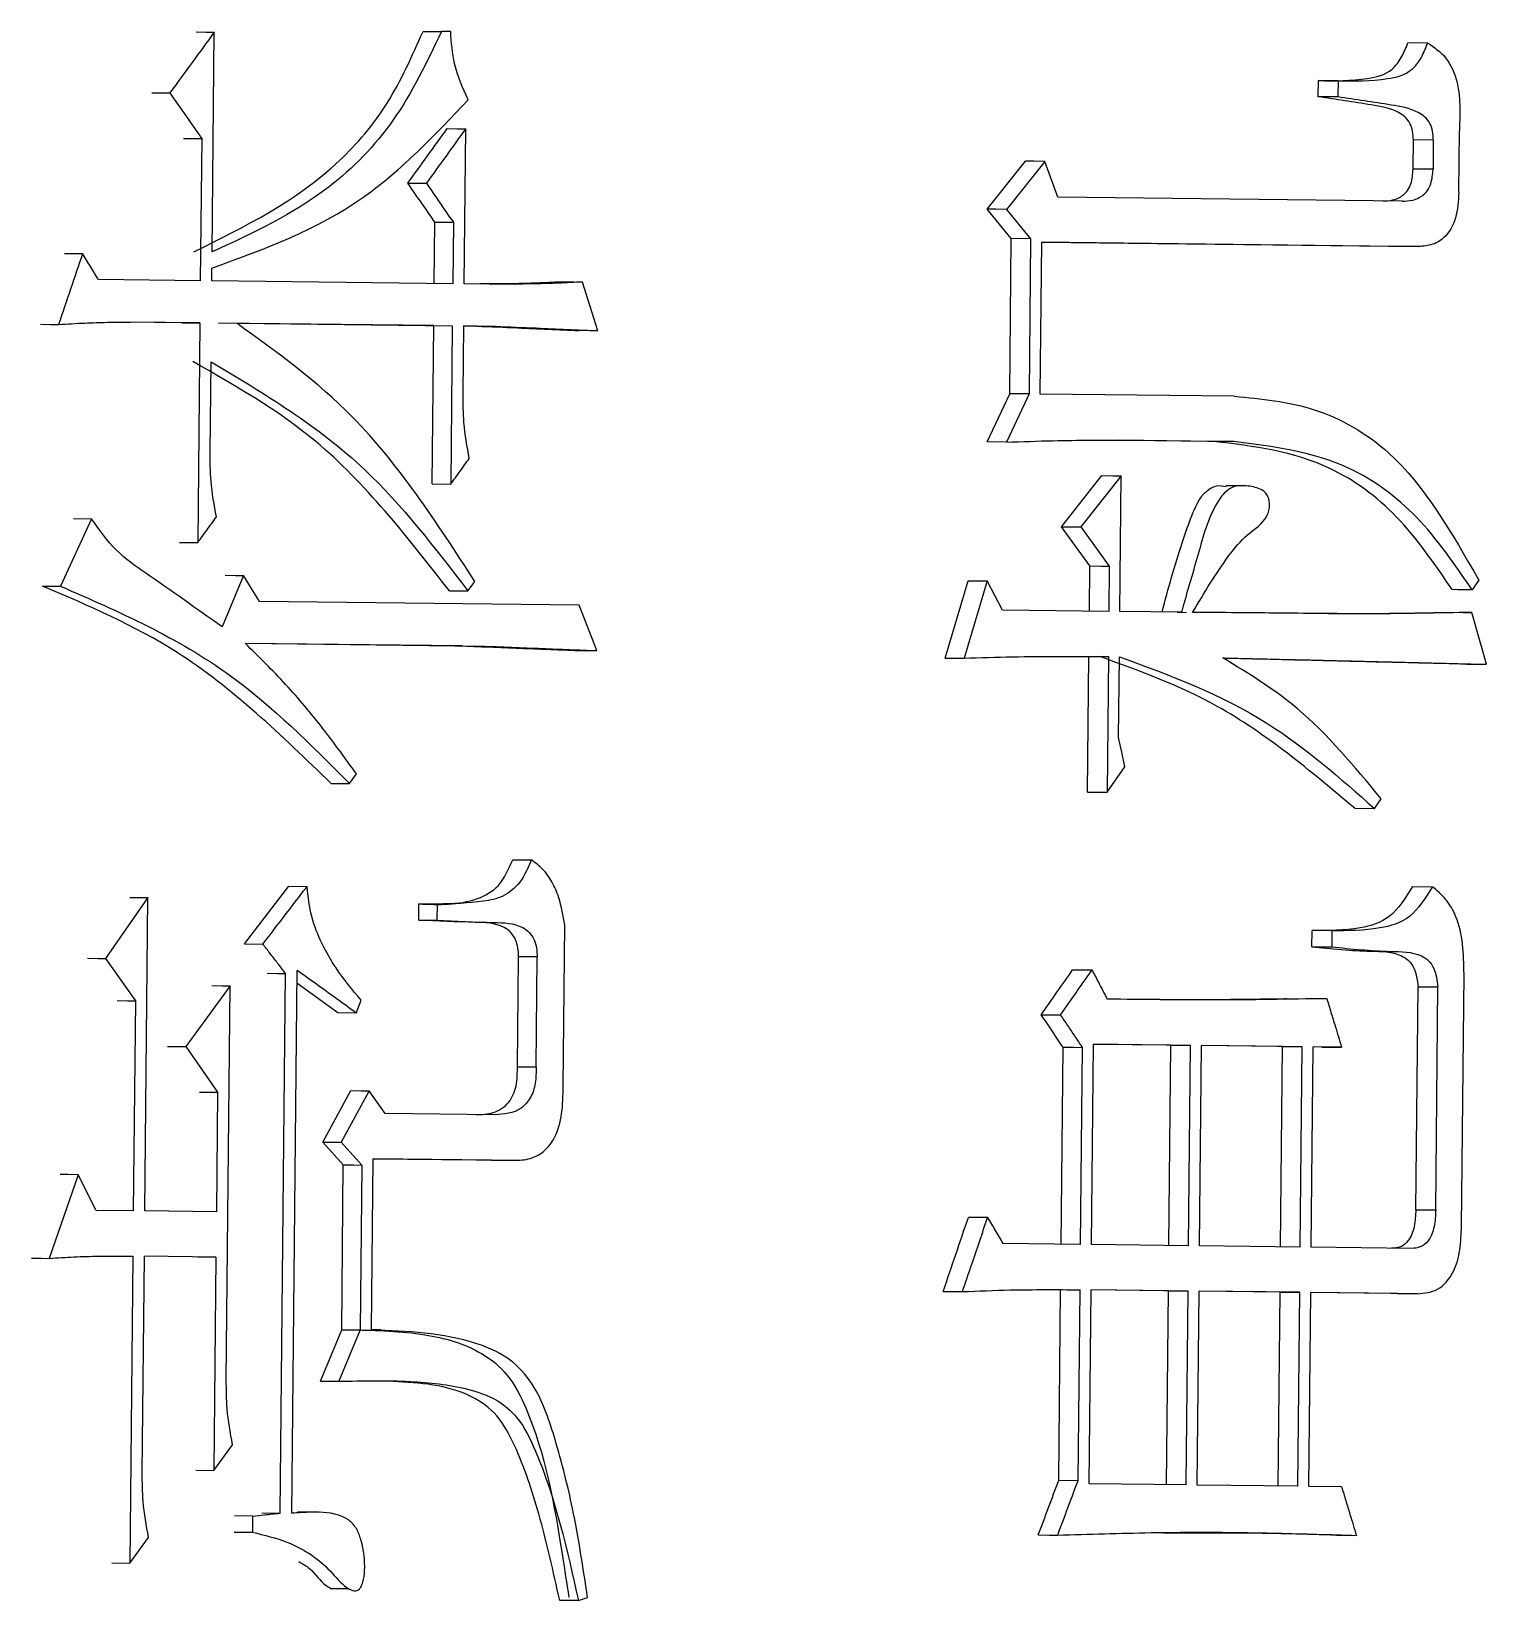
# Model space of a CAD drawing. Header units: millimetres. Extents: x 2454 to 4226, y 715 to 1968.
# Drawn here: x 3248.158 to 3252.54, y 887.705 to 892.432 of the extents above; entities that cross this region are included whole.
import ezdxf

# ---------------------------------------------------------------- set-up
doc = ezdxf.new("R2010")
doc.units = ezdxf.units.MM

msp = doc.modelspace()

# ---------------------------------------------------------------- linework, layer by layer
at = {"color": 7, "linetype": 'Continuous', "lineweight": 25}
for p, q in [((3248.7018, 891.768), (3248.7084, 892.43)), ((3249.3371, 892.4322), (3249.3928, 892.4318)), ((3249.4203, 892.4315), (3249.3928, 892.4318)), ((3252.3626, 892.397), (3252.3028, 892.3975)), ((3252.0327, 892.2351), (3252.0332, 892.2838)), ((3252.0927, 892.2834), (3252.0332, 892.2838)), ((3252.0927, 892.2834), (3252.0922, 892.2347)), ((3252.0922, 892.2347), (3252.0327, 892.2351)), ((3249.4608, 891.6716), (3249.4655, 892.1389)), ((3252.4562, 891.948), (3252.458, 892.133)), ((3248.6704, 892.1091), (3248.6662, 891.6808)), ((3252.3186, 892.0176), (3252.3195, 892.1052)), ((3252.3793, 892.1047), (3252.3195, 892.1052)), ((3252.3793, 892.1047), (3252.3785, 892.0171)), ((3251.0361, 891.8964), (3251.151, 892.0411)), ((3251.2092, 892.0406), (3251.0942, 891.8959)), ((3251.2482, 891.9331), (3251.2092, 892.0406)), ((3252.3785, 892.0171), (3252.3186, 892.0176)), ((3251.1086, 891.8079), (3251.0361, 891.8964)), ((3251.0942, 891.8959), (3251.1668, 891.8075)), ((3252.2859, 891.9209), (3251.2482, 891.9331)), ((3249.3707, 891.6724), (3249.3726, 891.8574)), ((3249.4283, 891.857), (3249.4265, 891.672)), ((3251.104, 891.3406), (3251.1086, 891.8079)), ((3251.1668, 891.8075), (3251.1086, 891.8079)), ((3251.1668, 891.8075), (3251.1622, 891.3402)), ((3251.1956, 891.3398), (3251.2001, 891.7973)), ((3251.2001, 891.7973), (3252.3304, 891.784)), ((3252.2706, 891.7845), (3251.2001, 891.7971)), ((3252.3304, 891.784), (3252.2706, 891.7845)), ((3248.7009, 891.6804), (3248.7013, 891.7194)), ((3248.6662, 891.6808), (3248.3596, 891.6843)), ((3249.4265, 891.672), (3248.7009, 891.6804)), ((3249.5364, 891.6707), (3249.4608, 891.6716)), ((3248.6102, 891.5546), (3248.4461, 891.5565)), ((3248.6649, 891.5542), (3248.456, 891.5567)), ((3248.6103, 891.5546), (3248.6649, 891.5542)), ((3248.6649, 891.5542), (3248.6584, 890.8923)), ((3249.3695, 891.5458), (3248.7212, 891.5534)), ((3248.7761, 891.553), (3249.4252, 891.5454)), ((3249.3648, 891.0688), (3249.3695, 891.5458)), ((3249.3695, 891.5458), (3249.4252, 891.5454)), ((3249.4252, 891.5454), (3249.4205, 891.0684)), ((3249.4576, 891.3406), (3249.4596, 891.545)), ((3249.4596, 891.545), (3249.5557, 891.5439)), ((3249.4997, 891.5443), (3249.4596, 891.5448)), ((3249.4997, 891.5443), (3249.5557, 891.5439)), ((3248.6958, 891.1644), (3248.6985, 891.4369)), ((3251.0358, 891.1954), (3251.104, 891.3406)), ((3251.1622, 891.3402), (3251.0939, 891.1949)), ((3251.7801, 891.3329), (3251.1956, 891.3398)), ((3251.0939, 891.1949), (3251.0358, 891.1954)), ((3251.7197, 891.1971), (3251.4353, 891.2004)), ((3251.4607, 891.2004), (3251.7787, 891.1966)), ((3251.7787, 891.1966), (3251.7197, 891.1971)), ((3251.2599, 890.9396), (3251.3811, 891.0939)), ((3251.4396, 891.0935), (3251.3183, 890.9392)), ((3251.4356, 890.6846), (3251.4396, 891.0935)), ((3249.3648, 891.0688), (3249.4205, 891.0684)), ((3251.7993, 891.0629), (3251.7551, 891.0632)), ((3248.3385, 890.9641), (3248.2456, 890.7608)), ((3248.2843, 890.9644), (3248.3385, 890.9641)), ((3251.3452, 890.8218), (3251.2599, 890.9396)), ((3251.3183, 890.9392), (3251.4037, 890.8213)), ((3248.6037, 890.8926), (3248.6584, 890.8923)), ((3251.3438, 890.6855), (3251.3452, 890.8218)), ((3251.4037, 890.8213), (3251.4023, 890.685)), ((3248.1916, 890.7611), (3248.2456, 890.7608)), ((3248.7963, 890.7933), (3248.7323, 890.6383)), ((3248.8441, 890.7149), (3248.7963, 890.7933)), ((3250.909, 890.5445), (3250.9782, 890.7774)), ((3251.0362, 890.777), (3250.9669, 890.5441)), ((3251.0822, 890.6888), (3251.0362, 890.777)), ((3249.8074, 890.7037), (3248.8441, 890.7149)), ((3249.4164, 890.7468), (3249.4722, 890.7464)), ((3249.8607, 890.5668), (3249.8074, 890.7037)), ((3251.4023, 890.685), (3251.0822, 890.6888)), ((3251.6214, 890.6825), (3251.4356, 890.6846)), ((3251.608, 890.6824), (3251.6361, 890.6821)), ((3252.5399, 890.5256), (3252.4958, 890.6819)), ((3248.8012, 890.5888), (3249.5118, 890.5806)), ((3249.4559, 890.581), (3248.8015, 890.5885)), ((3249.4559, 890.581), (3249.5118, 890.5806)), ((3249.8043, 890.5672), (3249.8607, 890.5668)), ((3251.3384, 890.1403), (3251.3425, 890.5492)), ((3251.401, 890.5487), (3251.3969, 890.1399)), ((3251.4318, 890.305), (3251.4342, 890.5483)), ((3252.4798, 890.526), (3252.5399, 890.5256)), ((3249.1154, 890.1665), (3249.1364, 890.1955)), ((3251.3969, 890.1399), (3251.4509, 890.2171)), ((3249.06, 890.1668), (3249.1154, 890.1665)), ((3251.3384, 890.1403), (3251.3969, 890.1399)), ((3252.2022, 890.0915), (3252.2222, 890.1204)), ((3252.1426, 890.0919), (3252.2022, 890.0915)), ((3248.5086, 889.823), (3248.3812, 889.6395)), ((3248.4992, 888.8787), (3248.5086, 889.823)), ((3248.7997, 889.6831), (3248.9328, 889.8568)), ((3248.9328, 889.8568), (3248.9879, 889.8564)), ((3252.3168, 889.8562), (3252.3766, 889.8557)), ((3249.3243, 889.7549), (3249.3248, 889.8036)), ((3249.3805, 889.8032), (3249.3248, 889.8036)), ((3249.38, 889.7545), (3249.3805, 889.8032)), ((3249.3243, 889.7549), (3249.38, 889.7545)), ((3249.7589, 889.2536), (3249.7637, 889.7403)), ((3252.0139, 889.6747), (3252.0144, 889.7234)), ((3252.0739, 889.723), (3252.0144, 889.7234)), ((3252.0739, 889.723), (3252.0734, 889.6743)), ((3248.7997, 889.6831), (3248.8546, 889.6827)), ((3252.0139, 889.6747), (3252.0734, 889.6743)), ((3248.3812, 889.6395), (3248.4707, 889.5119)), ((3249.6213, 889.3133), (3249.6246, 889.6443)), ((3249.6807, 889.6439), (3249.6246, 889.6443)), ((3249.6774, 889.3129), (3249.6807, 889.6439)), ((3248.9069, 887.9685), (3248.923, 889.5943)), ((3248.9415, 887.9681), (3248.9577, 889.6036)), ((3252.4645, 888.8324), (3252.472, 889.5917)), ((3248.7563, 889.5573), (3248.6225, 889.3738)), ((3248.7445, 888.3696), (3248.7563, 889.5573)), ((3249.0808, 889.4754), (3248.9574, 889.5645)), ((3252.3267, 888.8824), (3252.3334, 889.5543)), ((3252.3866, 888.882), (3252.3933, 889.5539)), ((3248.4707, 889.5119), (3248.4644, 888.8791)), ((3249.1361, 889.475), (3249.1503, 889.5138)), ((3251.9035, 889.5175), (3251.9992, 889.5191)), ((3249.1361, 889.475), (3249.0808, 889.4754)), ((3251.1988, 889.4701), (3251.2571, 889.4697)), ((3248.6225, 889.3738), (3248.7184, 889.2364)), ((3251.2585, 888.7782), (3251.2643, 889.372)), ((3251.3169, 888.7777), (3251.3228, 889.3716)), ((3251.3502, 888.7774), (3251.3561, 889.3809)), ((3251.6482, 889.3775), (3251.3561, 889.3809)), ((3251.5894, 889.3779), (3251.3561, 889.3807)), ((3251.5834, 888.7744), (3251.5894, 889.3779)), ((3251.5894, 889.3779), (3251.6482, 889.3775)), ((3251.6422, 888.7739), (3251.6482, 889.3775)), ((3251.6753, 888.7735), (3251.6813, 889.3771)), ((3251.9849, 889.3735), (3251.6813, 889.3771)), ((3251.9255, 889.374), (3251.6813, 889.3768)), ((3251.9196, 888.7704), (3251.9255, 889.374)), ((3251.9255, 889.374), (3251.9849, 889.3735)), ((3251.9789, 888.7699), (3251.9849, 889.3735)), ((3252.0118, 888.7696), (3252.0178, 889.3731)), ((3252.1032, 889.3721), (3252.0178, 889.3731)), ((3252.0437, 889.3726), (3252.0178, 889.3729)), ((3252.0437, 889.3726), (3252.1032, 889.3721)), ((3249.6213, 889.3133), (3249.6774, 889.3129)), ((3248.7184, 889.2364), (3248.7148, 888.8762)), ((3249.0355, 889.0865), (3249.1198, 889.2413)), ((3249.1752, 889.2409), (3249.0909, 889.0861)), ((3249.2228, 889.1722), (3249.1752, 889.2409)), ((3249.5527, 889.1683), (3249.2228, 889.1722)), ((3249.0969, 889.0176), (3249.0355, 889.0865)), ((3249.0909, 889.0861), (3249.1523, 889.0172)), ((3249.092, 888.5211), (3249.0969, 889.0176)), ((3249.1523, 889.0172), (3249.1474, 888.5207)), ((3249.1819, 888.5203), (3249.187, 889.0363)), ((3249.187, 889.0363), (3249.5993, 889.0315)), ((3249.5433, 889.0319), (3249.187, 889.036)), ((3249.5433, 889.0319), (3249.5993, 889.0315)), ((3249.5634, 889.0317), (3249.6198, 889.0313)), ((3248.298, 888.9881), (3248.2116, 888.736)), ((3248.3528, 888.8804), (3248.298, 888.9881)), ((3248.4644, 888.8791), (3248.3528, 888.8804)), ((3248.7148, 888.8762), (3248.4992, 888.8787)), ((3252.3267, 888.8824), (3252.3866, 888.882)), ((3251.3169, 888.7777), (3251.0833, 888.7805)), ((3251.6422, 888.7739), (3251.3502, 888.7774)), ((3251.9789, 888.7699), (3251.6753, 888.7735)), ((3248.463, 888.7428), (3248.4539, 887.818)), ((3248.4914, 888.0902), (3248.4979, 888.7424)), ((3248.7135, 888.7399), (3248.4979, 888.7424)), ((3248.6587, 888.7403), (3248.7135, 888.7399)), ((3248.7135, 888.7399), (3248.7071, 888.0974)), ((3252.3135, 888.766), (3252.0118, 888.7696)), ((3250.9035, 888.6363), (3250.9614, 888.6359)), ((3251.2514, 888.0675), (3251.2571, 888.6419)), ((3251.3098, 888.0671), (3251.3155, 888.6415)), ((3251.343, 888.057), (3251.3488, 888.6411)), ((3251.6409, 888.6376), (3251.3488, 888.6411)), ((3251.582, 888.6381), (3251.3488, 888.6408)), ((3251.5762, 888.054), (3251.582, 888.6381)), ((3251.582, 888.6381), (3251.6409, 888.6376)), ((3251.6351, 888.0535), (3251.6409, 888.6376)), ((3251.6682, 888.0531), (3251.674, 888.6372)), ((3251.9776, 888.6337), (3251.674, 888.6372)), ((3251.9182, 888.6341), (3251.674, 888.637)), ((3251.9124, 888.05), (3251.9182, 888.6341)), ((3251.9182, 888.6341), (3251.9776, 888.6337)), ((3251.9718, 888.0496), (3251.9776, 888.6337)), ((3252.0047, 888.0492), (3252.0105, 888.6333)), ((3252.272, 888.6299), (3252.0104, 888.633)), ((3252.3318, 888.6295), (3252.0105, 888.6333)), ((3252.272, 888.6299), (3252.3318, 888.6295)), ((3249.0284, 888.3661), (3249.092, 888.5211)), ((3249.1474, 888.5207), (3249.0837, 888.3657)), ((3249.092, 888.5211), (3249.1474, 888.5207)), ((3249.2095, 888.5205), (3249.1819, 888.5207)), ((3249.0284, 888.366), (3249.0837, 888.3657)), ((3248.7071, 888.0974), (3248.7634, 888.1746)), ((3248.6524, 888.0978), (3248.7071, 888.0974)), ((3251.2514, 888.0675), (3251.3098, 888.0671)), ((3251.6351, 888.0535), (3251.343, 888.057)), ((3251.9718, 888.0496), (3251.6682, 888.0531)), ((3252.1032, 888.048), (3252.0047, 888.0492)), ((3248.8518, 887.9689), (3248.9069, 887.9685)), ((3249.015, 887.9714), (3248.9594, 887.9718)), ((3248.8237, 887.9598), (3248.7688, 887.9601)), ((3248.8237, 887.9598), (3248.8232, 887.9111)), ((3248.4539, 887.818), (3248.5104, 887.8952)), ((3248.7683, 887.9115), (3248.8232, 887.9111)), ((3251.5668, 887.9093), (3251.8398, 887.9087)), ((3252.0881, 887.9019), (3252.1477, 887.9014)), ((3248.3995, 887.8184), (3248.4539, 887.818)), ((3249.0578, 887.7414), (3249.1135, 887.741)), ((3249.805, 887.705), (3249.7487, 887.7054)), ((3249.805, 887.705), (3249.8324, 887.7144))]:
    msp.add_line(p, q, dxfattribs=at)
at = {"color": 7, "linetype": 'Continuous', "lineweight": 25, "flags": 128}
for points in [[(3248.6537, 892.4304), (3248.6843, 892.4302), (3248.7084, 892.43)], [(3248.5199, 892.2469), (3248.5504, 892.2467), (3248.5744, 892.2466)], [(3249.4097, 892.1393), (3249.4409, 892.1391), (3249.4655, 892.1389)], [(3248.6158, 892.1095), (3248.6464, 892.1093), (3248.6704, 892.1091)], [(3251.2092, 892.0406), (3251.1766, 892.0409), (3251.151, 892.0411)], [(3249.2913, 891.9751), (3249.3225, 891.9749), (3249.347, 891.9747)], [(3251.0942, 891.8959), (3251.0616, 891.8962), (3251.0361, 891.8964)], [(3249.3726, 891.8574), (3249.4038, 891.8571), (3249.4283, 891.857)], [(3248.2574, 891.7632), (3248.2876, 891.763), (3248.3115, 891.7628)], [(3249.7608, 891.6776), (3249.7923, 891.6774), (3249.8171, 891.6772)], [(3249.8634, 891.5306), (3249.8403, 891.6039), (3249.8171, 891.6772)], [(3248.1855, 891.5498), (3248.2156, 891.5496), (3248.2394, 891.5494)], [(3249.8634, 891.5306), (3249.8319, 891.5308), (3249.8071, 891.531)], [(3251.1622, 891.3402), (3251.1296, 891.3404), (3251.104, 891.3406)], [(3251.3811, 891.0939), (3251.4139, 891.0937), (3251.4396, 891.0935)], [(3251.2599, 890.9396), (3251.2926, 890.9394), (3251.3183, 890.9392)], [(3251.3452, 890.8218), (3251.3779, 890.8215), (3251.4037, 890.8213)], [(3248.7415, 890.7937), (3248.7721, 890.7935), (3248.7963, 890.7933)], [(3249.4723, 890.7465), (3249.4827, 890.761), (3249.4931, 890.7754)], [(3250.9782, 890.7774), (3251.0107, 890.7771), (3251.0362, 890.777)], [(3252.5164, 890.779), (3252.5114, 890.7717), (3252.5064, 890.7645), (3252.5015, 890.7573), (3252.4965, 890.75)], [(3252.4965, 890.75), (3252.4703, 890.7502), (3252.4534, 890.7503), (3252.4365, 890.7505)], [(3252.4358, 890.6823), (3252.4694, 890.6821), (3252.4958, 890.6819)], [(3250.909, 890.5445), (3250.9415, 890.5443), (3250.9669, 890.5441)], [(3251.4509, 890.2171), (3251.4414, 890.2611), (3251.4318, 890.305)], [(3249.607, 889.9366), (3249.6227, 889.9365), (3249.6383, 889.9364), (3249.6631, 889.9362)], [(3248.4542, 889.8234), (3248.4846, 889.8232), (3248.5086, 889.823)], [(3248.327, 889.6399), (3248.3573, 889.6397), (3248.3812, 889.6395)], [(3248.868, 889.5947), (3248.8988, 889.5945), (3248.923, 889.5943)], [(3251.2933, 889.6053), (3251.326, 889.6051), (3251.3517, 889.6049)], [(3248.7014, 889.5577), (3248.7322, 889.5574), (3248.7563, 889.5573)], [(3252.3334, 889.5543), (3252.3633, 889.5541), (3252.3933, 889.5539)], [(3248.4163, 889.5123), (3248.4467, 889.5121), (3248.4707, 889.5119)], [(3251.9992, 889.5191), (3252.0325, 889.5189), (3252.0587, 889.5187)], [(3248.5679, 889.3742), (3248.5984, 889.374), (3248.6225, 889.3738)], [(3251.2643, 889.372), (3251.2971, 889.3718), (3251.3228, 889.3716)], [(3248.6636, 889.2368), (3248.6943, 889.2366), (3248.7184, 889.2364)], [(3249.1198, 889.2413), (3249.1508, 889.241), (3249.1752, 889.2409)], [(3249.0355, 889.0865), (3249.0665, 889.0862), (3249.0909, 889.0861)], [(3249.0969, 889.0176), (3249.1279, 889.0174), (3249.1523, 889.0172)], [(3248.298, 888.9881), (3248.2676, 888.9883), (3248.2438, 888.9885)], [(3251.0373, 888.8589), (3251.0048, 888.8592), (3250.9793, 888.8593)], [(3248.1576, 888.7364), (3248.1878, 888.7362), (3248.2116, 888.736)], [(3251.1899, 887.9027), (3251.2226, 887.9025), (3251.2482, 887.9023)]]:
    msp.add_lwpolyline(points, dxfattribs=at)
at = {"color": 7, "linetype": 'Continuous', "lineweight": 25}
for points, knots in [([(3248.7084, 892.43), (3248.6861, 892.3994), (3248.6414, 892.3383), (3248.5967, 892.2771), (3248.5744, 892.2466)], [0, 0, 0, 0, 0.5, 1, 1, 1, 1]), ([(3248.6471, 891.7684), (3248.8009, 891.8442), (3249.0172, 891.9507), (3249.2381, 892.2097), (3249.3039, 892.3576), (3249.3371, 892.4322)], [0, 0, 0, 0, 0.549344, 0.772505, 1, 1, 1, 1]), ([(3249.3928, 892.4318), (3249.3482, 892.339), (3249.2599, 892.1555), (3249.0234, 891.916), (3248.823, 891.8238), (3248.7018, 891.768)], [0, 0, 0, 0, 0.28756, 0.568921, 1, 1, 1, 1]), ([(3249.4732, 892.2264), (3249.457, 892.2617), (3249.4277, 892.3254), (3249.4226, 892.3988), (3249.4203, 892.4315)], [0, 0, 0, 0, 0.5540642, 1, 1, 1, 1]), ([(3252.0332, 892.2838), (3252.0822, 892.2834), (3252.1567, 892.2827), (3252.247, 892.3031), (3252.2848, 892.3522), (3252.2967, 892.3823), (3252.3028, 892.3975)], [0, 0, 0, 0, 0.491665, 0.747255, 0.871972, 1, 1, 1, 1]), ([(3252.0927, 892.2834), (3252.1417, 892.2829), (3252.2163, 892.2822), (3252.3067, 892.3027), (3252.3446, 892.3518), (3252.3565, 892.3818), (3252.3626, 892.397)], [0, 0, 0, 0, 0.491785, 0.747409, 0.872072, 1, 1, 1, 1]), ([(3252.3626, 892.397), (3252.3819, 892.3843), (3252.421, 892.3584), (3252.4633, 892.2614), (3252.46, 892.1824), (3252.458, 892.133)], [0, 0, 0, 0, 0.268123, 0.543243, 1, 1, 1, 1]), ([(3248.5744, 892.2466), (3248.5904, 892.2237), (3248.6224, 892.1779), (3248.6544, 892.132), (3248.6704, 892.1091)], [0, 0, 0, 0, 0.500001, 1, 1, 1, 1]), ([(3248.7013, 891.7194), (3248.8598, 891.7768), (3249.1457, 891.8806), (3249.3722, 892.1197), (3249.4732, 892.2264)], [0, 0, 0, 0, 0.554101, 1, 1, 1, 1]), ([(3252.3195, 892.1052), (3252.3191, 892.1141), (3252.3184, 892.1317), (3252.3097, 892.157), (3252.2941, 892.1763), (3252.2558, 892.2006), (3252.1667, 892.2152), (3252.0859, 892.2272), (3252.0327, 892.2351)], [0, 0, 0, 0, 0.060697, 0.120537, 0.186566, 0.252035, 0.508024, 1, 1, 1, 1]), ([(3252.3793, 892.1047), (3252.379, 892.1136), (3252.3783, 892.1313), (3252.3696, 892.1566), (3252.3539, 892.1759), (3252.3155, 892.2001), (3252.2264, 892.2147), (3252.1454, 892.2268), (3252.0922, 892.2347)], [0, 0, 0, 0, 0.060629, 0.120414, 0.186415, 0.251882, 0.507917, 1, 1, 1, 1]), ([(3249.2913, 891.9751), (3249.3111, 892.0025), (3249.3505, 892.0572), (3249.39, 892.1119), (3249.4097, 892.1393)], [0, 0, 0, 0, 0.5, 1, 1, 1, 1]), ([(3249.4655, 892.1389), (3249.4457, 892.1115), (3249.4063, 892.0568), (3249.3667, 892.0021), (3249.347, 891.9747)], [0, 0, 0, 0, 0.5, 1, 1, 1, 1]), ([(3252.2262, 891.9213), (3252.2368, 891.9217), (3252.2582, 891.9224), (3252.2847, 891.9341), (3252.3028, 891.9525), (3252.3158, 891.9789), (3252.3175, 892.0023), (3252.3186, 892.0176)], [0, 0, 0, 0, 0.239742, 0.481488, 0.611843, 0.745871, 1, 1, 1, 1]), ([(3252.2859, 891.9209), (3252.2966, 891.9212), (3252.318, 891.922), (3252.3445, 891.9337), (3252.3626, 891.9521), (3252.3756, 891.9785), (3252.3773, 892.0018), (3252.3785, 892.0171)], [0, 0, 0, 0, 0.2398801, 0.4817283, 0.6120881, 0.746063, 1, 1, 1, 1]), ([(3249.3726, 891.8574), (3249.359, 891.877), (3249.332, 891.9162), (3249.3049, 891.9555), (3249.2913, 891.9751)], [0, 0, 0, 0, 0.500001, 1, 1, 1, 1]), ([(3249.347, 891.9747), (3249.3605, 891.9551), (3249.3877, 891.9159), (3249.4148, 891.8766), (3249.4283, 891.857)], [0, 0, 0, 0, 0.5000011, 1, 1, 1, 1]), ([(3252.4562, 891.948), (3252.4548, 891.9214), (3252.4522, 891.8693), (3252.4178, 891.8091), (3252.3726, 891.7862), (3252.3444, 891.7847), (3252.3304, 891.784)], [0, 0, 0, 0, 0.295421, 0.576897, 0.789693, 1, 1, 1, 1]), ([(3248.3115, 891.7628), (3248.2995, 891.7272), (3248.2755, 891.6561), (3248.2515, 891.585), (3248.2394, 891.5494)], [0, 0, 0, 0, 0.5, 1, 1, 1, 1]), ([(3248.3596, 891.6843), (3248.3516, 891.6974), (3248.3356, 891.7236), (3248.3195, 891.7497), (3248.3115, 891.7628)], [0, 0, 0, 0, 0.500003, 1, 1, 1, 1]), ([(3249.7608, 891.6776), (3249.737, 891.6764), (3249.6893, 891.6741), (3249.6003, 891.6713), (3249.535, 891.6713), (3249.4936, 891.6712)], [0, 0, 0, 0, 0.268249, 0.536505, 1, 1, 1, 1]), ([(3249.8171, 891.6772), (3249.793, 891.676), (3249.7449, 891.6736), (3249.6513, 891.6708), (3249.5818, 891.6707), (3249.5364, 891.6707)], [0, 0, 0, 0, 0.257846, 0.515699, 1, 1, 1, 1]), ([(3248.2394, 891.5494), (3248.2655, 891.551), (3248.3147, 891.5539), (3248.3869, 891.556), (3248.433, 891.5564), (3248.456, 891.5567)], [0, 0, 0, 0, 0.360837, 0.680381, 1, 1, 1, 1]), ([(3249.4931, 890.7754), (3249.3783, 890.9523), (3249.1752, 891.265), (3248.897, 891.4657), (3248.7761, 891.5529)], [0, 0, 0, 0, 0.565542, 1, 1, 1, 1]), ([(3249.4997, 891.5443), (3249.5404, 891.5426), (3249.6121, 891.5395), (3249.7145, 891.535), (3249.7762, 891.5324), (3249.8071, 891.531)], [0, 0, 0, 0, 0.396383, 0.698191, 1, 1, 1, 1]), ([(3249.5557, 891.5439), (3249.5964, 891.5422), (3249.6681, 891.5391), (3249.7707, 891.5346), (3249.8325, 891.5319), (3249.8634, 891.5306)], [0, 0, 0, 0, 0.395832, 0.697916, 1, 1, 1, 1]), ([(3249.4164, 890.7468), (3249.2892, 890.9101), (3249.0644, 891.1989), (3248.7711, 891.3651), (3248.6438, 891.4373)], [0, 0, 0, 0, 0.565632, 1, 1, 1, 1]), ([(3248.6985, 891.4369), (3248.8598, 891.3405), (3249.1508, 891.1664), (3249.3731, 890.876), (3249.4722, 890.7464)], [0, 0, 0, 0, 0.553896, 1, 1, 1, 1]), ([(3249.4762, 891.1457), (3249.4698, 891.1815), (3249.4582, 891.2457), (3249.4578, 891.3116), (3249.4576, 891.3406)], [0, 0, 0, 0, 0.558776, 1, 1, 1, 1]), ([(3251.7801, 891.3329), (3251.8611, 891.3253), (3252.0241, 891.3099), (3252.3034, 891.1517), (3252.435, 890.9214), (3252.5164, 890.779)], [0, 0, 0, 0, 0.273628, 0.550596, 1, 1, 1, 1]), ([(3251.0939, 891.1949), (3251.1407, 891.1965), (3251.2253, 891.1994), (3251.3475, 891.2009), (3251.4229, 891.2005), (3251.4606, 891.2004)], [0, 0, 0, 0, 0.381671, 0.690813, 1, 1, 1, 1]), ([(3252.4365, 890.7505), (3252.3836, 890.8277), (3252.2791, 890.9801), (3252.0348, 891.1581), (3251.8386, 891.1823), (3251.7197, 891.197)], [0, 0, 0, 0, 0.287948, 0.568382, 1, 1, 1, 1]), ([(3252.4965, 890.75), (3252.4435, 890.8273), (3252.3389, 890.9797), (3252.0942, 891.1576), (3251.8978, 891.1819), (3251.7787, 891.1966)], [0, 0, 0, 0, 0.287843, 0.568272, 1, 1, 1, 1]), ([(3248.7147, 890.9695), (3248.7082, 891.0054), (3248.6965, 891.0695), (3248.696, 891.1354), (3248.6958, 891.1644)], [0, 0, 0, 0, 0.558776, 1, 1, 1, 1]), ([(3249.4205, 891.0684), (3249.4298, 891.0813), (3249.4484, 891.107), (3249.467, 891.1328), (3249.4762, 891.1457)], [0, 0, 0, 0, 0.500001, 1, 1, 1, 1]), ([(3251.5626, 890.6829), (3251.5815, 890.7533), (3251.6071, 890.8487), (3251.6479, 890.9635), (3251.6716, 891.0231), (3251.7022, 891.0535), (3251.7282, 891.0661), (3251.7458, 891.0631), (3251.7554, 891.0615)], [0, 0, 0, 0, 0.456316, 0.617998, 0.780988, 0.857812, 0.922693, 1, 1, 1, 1]), ([(3251.6545, 890.6821), (3251.6896, 890.7409), (3251.7398, 890.8252), (3251.8168, 890.9195), (3251.8686, 890.9494), (3251.8851, 890.9884), (3251.8869, 891.0062), (3251.8845, 891.0238), (3251.8778, 891.0388), (3251.8654, 891.0508), (3251.841, 891.0603), (3251.8109, 891.0645), (3251.7776, 891.0631), (3251.7498, 891.0439), (3251.7052, 890.9812), (3251.6715, 890.856), (3251.6387, 890.7462), (3251.6227, 890.6875), (3251.6214, 890.6825)], [0, 0, 0, 0, 0.210005, 0.300781, 0.39152, 0.407856, 0.424176, 0.440989, 0.45754, 0.472099, 0.497389, 0.551416, 0.585419, 0.619749, 0.665025, 0.824453, 0.985056, 1, 1, 1, 1]), ([(3248.7323, 890.6383), (3248.6559, 890.6924), (3248.5493, 890.768), (3248.4091, 890.8644), (3248.3621, 890.9307), (3248.3385, 890.9641)], [0, 0, 0, 0, 0.557405, 0.777194, 1, 1, 1, 1]), ([(3248.6584, 890.8923), (3248.6678, 890.9051), (3248.6866, 890.9309), (3248.7053, 890.9566), (3248.7147, 890.9695)], [0, 0, 0, 0, 0.500001, 1, 1, 1, 1]), ([(3249.06, 890.1668), (3248.9111, 890.311), (3248.6471, 890.5666), (3248.3298, 890.7021), (3248.1915, 890.7611)], [0, 0, 0, 0, 0.56402, 1, 1, 1, 1]), ([(3248.2456, 890.7608), (3248.422, 890.6835), (3248.7395, 890.5444), (3248.9997, 890.2828), (3249.1154, 890.1665)], [0, 0, 0, 0, 0.5553033, 1, 1, 1, 1]), ([(3252.4958, 890.6819), (3252.3936, 890.68), (3252.203, 890.6765), (3251.9225, 890.6798), (3251.7438, 890.6813), (3251.6545, 890.6821)], [0, 0, 0, 0, 0.366873, 0.68343, 1, 1, 1, 1]), ([(3251.9204, 890.6797), (3251.9205, 890.6797), (3251.9205, 890.6797), (3251.9175, 890.6797), (3251.9068, 890.6798), (3251.8939, 890.6799), (3251.8846, 890.68)], [0, 0, 0, 0, 0.008214, 0.074917, 0.335392, 1, 1, 1, 1]), ([(3252.0626, 890.6787), (3252.0875, 890.6786), (3252.2124, 890.6777), (3252.3365, 890.6803), (3252.4358, 890.6823)], [0, 0, 0, 0, 0.199416, 1, 1, 1, 1]), ([(3249.1364, 890.1955), (3249.1036, 890.241), (3249.0359, 890.3349), (3248.9246, 890.4674), (3248.8424, 890.5483), (3248.8012, 890.5888)], [0, 0, 0, 0, 0.319197, 0.658625, 1, 1, 1, 1]), ([(3249.4559, 890.581), (3249.5173, 890.5785), (3249.6062, 890.575), (3249.7222, 890.5704), (3249.777, 890.5683), (3249.8043, 890.5672)], [0, 0, 0, 0, 0.527572, 0.763785, 1, 1, 1, 1]), ([(3249.5118, 890.5806), (3249.5732, 890.5781), (3249.6622, 890.5746), (3249.7784, 890.57), (3249.8333, 890.5678), (3249.8607, 890.5668)], [0, 0, 0, 0, 0.526839, 0.763419, 1, 1, 1, 1]), ([(3250.9669, 890.5441), (3251.0153, 890.5456), (3251.112, 890.5487), (3251.2567, 890.5497), (3251.3529, 890.549), (3251.401, 890.5487)], [0, 0, 0, 0, 0.332963, 0.666462, 1, 1, 1, 1]), ([(3252.1426, 890.0919), (3252.0085, 890.2049), (3251.7702, 890.4058), (3251.4957, 890.5053), (3251.3757, 890.5488)], [0, 0, 0, 0, 0.5627889, 1, 1, 1, 1]), ([(3251.4342, 890.5483), (3251.5874, 890.4919), (3251.8625, 890.3904), (3252.0979, 890.1833), (3252.2022, 890.0915)], [0, 0, 0, 0, 0.5565616, 1, 1, 1, 1]), ([(3251.7458, 890.5447), (3251.8416, 890.5423), (3252.0227, 890.5379), (3252.2873, 890.5316), (3252.4557, 890.5276), (3252.5399, 890.5256)], [0, 0, 0, 0, 0.360011, 0.680001, 1, 1, 1, 1]), ([(3252.2222, 890.1204), (3252.1416, 890.218), (3251.9987, 890.3909), (3251.8225, 890.498), (3251.7458, 890.5446)], [0, 0, 0, 0, 0.564448, 1, 1, 1, 1]), ([(3252.4798, 890.526), (3252.4681, 890.5263), (3252.4447, 890.5269), (3252.4154, 890.5276), (3252.3919, 890.5282), (3252.3685, 890.5287), (3252.345, 890.5293), (3252.3157, 890.53), (3252.2922, 890.5306), (3252.2687, 890.5312), (3252.2452, 890.5318), (3252.2216, 890.5323), (3252.1922, 890.5331), (3252.1687, 890.5336), (3252.1451, 890.5342), (3252.1215, 890.5348), (3252.098, 890.5353), (3252.0685, 890.5361), (3252.0449, 890.5366), (3252.0213, 890.5372), (3251.9976, 890.5378), (3251.974, 890.5383), (3251.9445, 890.539), (3251.9208, 890.5396), (3251.8794, 890.5406), (3251.8379, 890.5415), (3251.7994, 890.5424), (3251.7787, 890.5429), (3251.7668, 890.5432), (3251.7553, 890.5435), (3251.7498, 890.5436), (3251.7472, 890.5437)], [0, 0, 0, 0, 0.04827, 0.096539, 0.120674, 0.144809, 0.193078, 0.217213, 0.265482, 0.289617, 0.313752, 0.362021, 0.386156, 0.434426, 0.45856, 0.482695, 0.530965, 0.555099, 0.603369, 0.627504, 0.651638, 0.699908, 0.724043, 0.772312, 0.796447, 0.892986, 0.941255, 0.953323, 0.977458, 0.989525, 1, 1, 1, 1]), ([(3249.3248, 889.8036), (3249.384, 889.8014), (3249.4668, 889.7984), (3249.5706, 889.8531), (3249.5946, 889.9083), (3249.607, 889.9366)], [0, 0, 0, 0, 0.55064, 0.769359, 1, 1, 1, 1]), ([(3249.6631, 889.9362), (3249.6528, 889.9123), (3249.6328, 889.8656), (3249.5788, 889.8225), (3249.493, 889.8058), (3249.4269, 889.8042), (3249.3805, 889.8032)], [0, 0, 0, 0, 0.196299, 0.383715, 0.567714, 1, 1, 1, 1]), ([(3249.7637, 889.7403), (3249.7589, 889.7683), (3249.7511, 889.814), (3249.7266, 889.8706), (3249.6988, 889.9107), (3249.6749, 889.9278), (3249.6631, 889.9362)], [0, 0, 0, 0, 0.349734, 0.571963, 0.788716, 1, 1, 1, 1]), ([(3248.8546, 889.6827), (3248.8712, 889.7043), (3248.9017, 889.744), (3248.9461, 889.8019), (3248.974, 889.8383), (3248.9879, 889.8564)], [0, 0, 0, 0, 0.372486, 0.686243, 1, 1, 1, 1]), ([(3249.1503, 889.5138), (3249.1243, 889.5451), (3249.0811, 889.5971), (3249.0315, 889.6823), (3248.9981, 889.7645), (3248.9913, 889.8256), (3248.9879, 889.8564)], [0, 0, 0, 0, 0.332786, 0.551563, 0.774076, 1, 1, 1, 1]), ([(3252.3168, 889.8562), (3252.2957, 889.8221), (3252.2546, 889.7554), (3252.1409, 889.7232), (3252.0624, 889.7234), (3252.0144, 889.7234)], [0, 0, 0, 0, 0.288627, 0.565626, 1, 1, 1, 1]), ([(3252.3766, 889.8557), (3252.3556, 889.8217), (3252.3143, 889.7549), (3252.2006, 889.7228), (3252.1219, 889.7229), (3252.0739, 889.723)], [0, 0, 0, 0, 0.288495, 0.565526, 1, 1, 1, 1]), ([(3252.472, 889.5917), (3252.4704, 889.653), (3252.4682, 889.7376), (3252.4183, 889.8202), (3252.3904, 889.844), (3252.3766, 889.8557)], [0, 0, 0, 0, 0.570963, 0.788298, 1, 1, 1, 1]), ([(3249.6246, 889.6443), (3249.6243, 889.6533), (3249.6238, 889.6711), (3249.6164, 889.6977), (3249.6015, 889.7196), (3249.5618, 889.7469), (3249.4656, 889.7482), (3249.3804, 889.7522), (3249.3243, 889.7549)], [0, 0, 0, 0, 0.061074, 0.121041, 0.188506, 0.253666, 0.508709, 1, 1, 1, 1]), ([(3249.38, 889.7545), (3249.4362, 889.7518), (3249.5215, 889.7478), (3249.6178, 889.7465), (3249.6576, 889.7192), (3249.6725, 889.6973), (3249.6799, 889.6707), (3249.6805, 889.6529), (3249.6807, 889.6439)], [0, 0, 0, 0, 0.491407, 0.746505, 0.811659, 0.879087, 0.938995, 1, 1, 1, 1]), ([(3248.923, 889.5943), (3248.9148, 889.605), (3248.8992, 889.6251), (3248.8764, 889.6546), (3248.8619, 889.6733), (3248.8546, 889.6827)], [0, 0, 0, 0, 0.363318, 0.681659, 1, 1, 1, 1]), ([(3252.0139, 889.6747), (3252.0728, 889.6687), (3252.1623, 889.6596), (3252.2626, 889.6611), (3252.3055, 889.6349), (3252.3271, 889.6044), (3252.3309, 889.5739), (3252.3334, 889.5543)], [0, 0, 0, 0, 0.492441, 0.748118, 0.813137, 0.880058, 1, 1, 1, 1]), ([(3252.0734, 889.6743), (3252.1324, 889.6683), (3252.222, 889.6592), (3252.3224, 889.6607), (3252.3654, 889.6344), (3252.387, 889.6039), (3252.3908, 889.5735), (3252.3933, 889.5539)], [0, 0, 0, 0, 0.492549, 0.748279, 0.813295, 0.880182, 1, 1, 1, 1]), ([(3249.1361, 889.475), (3249.1156, 889.4898), (3249.0756, 889.5187), (3249.0162, 889.5615), (3248.9772, 889.5896), (3248.9577, 889.6036)], [0, 0, 0, 0, 0.34558, 0.67279, 1, 1, 1, 1]), ([(3251.1988, 889.4701), (3251.2145, 889.4927), (3251.246, 889.5377), (3251.2775, 889.5828), (3251.2933, 889.6053)], [0, 0, 0, 0, 0.5000002, 1, 1, 1, 1]), ([(3251.2571, 889.4697), (3251.2729, 889.4922), (3251.2965, 889.526), (3251.3281, 889.5711), (3251.3438, 889.5936), (3251.3517, 889.6049)], [0, 0, 0, 0, 0.5, 0.75, 1, 1, 1, 1]), ([(3251.3517, 889.6049), (3251.3581, 889.5925), (3251.3689, 889.5717), (3251.3842, 889.5423), (3251.393, 889.5253), (3251.3974, 889.5167)], [0, 0, 0, 0, 0.4208653, 0.7104329, 1, 1, 1, 1]), ([(3252.0587, 889.5187), (3251.9445, 889.5165), (3251.7777, 889.5133), (3251.5569, 889.5152), (3251.4506, 889.5162), (3251.3974, 889.5167)], [0, 0, 0, 0, 0.520017, 0.760007, 1, 1, 1, 1]), ([(3251.5295, 889.5155), (3251.5296, 889.5155), (3251.5299, 889.5155), (3251.5259, 889.5155), (3251.5155, 889.5156), (3251.5057, 889.5157), (3251.4995, 889.5158)], [0, 0, 0, 0, 0.018479, 0.189145, 0.489307, 1, 1, 1, 1]), ([(3251.9362, 889.5174), (3251.9361, 889.5174), (3251.9355, 889.5175), (3251.8705, 889.5165), (3251.7427, 889.5147), (3251.607, 889.515), (3251.5379, 889.5154), (3251.5223, 889.5155), (3251.5159, 889.5156), (3251.5148, 889.5156), (3251.5149, 889.5156), (3251.5149, 889.5156)], [0, 0, 0, 0, 0.003177, 0.021809, 0.496852, 0.872675, 0.95309, 0.979112, 0.996393, 0.999791, 1, 1, 1, 1]), ([(3252.0587, 889.5187), (3252.0629, 889.5048), (3252.0713, 889.477), (3252.0862, 889.4282), (3252.0968, 889.3932), (3252.1032, 889.3721)], [0, 0, 0, 0, 0.284146, 0.568291, 1, 1, 1, 1]), ([(3251.2643, 889.372), (3251.2534, 889.3884), (3251.2316, 889.4211), (3251.2097, 889.4538), (3251.1988, 889.4701)], [0, 0, 0, 0, 0.5, 1, 1, 1, 1]), ([(3251.3228, 889.3716), (3251.3152, 889.3828), (3251.3005, 889.4048), (3251.2787, 889.4375), (3251.2643, 889.459), (3251.2571, 889.4697)], [0, 0, 0, 0, 0.3437042, 0.6718521, 1, 1, 1, 1]), ([(3249.4967, 889.1687), (3249.5141, 889.1694), (3249.5492, 889.1708), (3249.5967, 889.1993), (3249.6209, 889.2554), (3249.6212, 889.2938), (3249.6213, 889.3133)], [0, 0, 0, 0, 0.2681, 0.540083, 0.76622, 1, 1, 1, 1]), ([(3249.6774, 889.3129), (3249.6774, 889.2964), (3249.6773, 889.2637), (3249.6627, 889.2177), (3249.6216, 889.1729), (3249.5809, 889.1702), (3249.5527, 889.1683)], [0, 0, 0, 0, 0.198835, 0.393491, 0.579622, 1, 1, 1, 1]), ([(3249.5993, 889.0315), (3249.6156, 889.0313), (3249.6482, 889.0309), (3249.6967, 889.0502), (3249.7378, 889.099), (3249.7578, 889.1726), (3249.7586, 889.2264), (3249.7589, 889.2536)], [0, 0, 0, 0, 0.1771636, 0.3558316, 0.5404893, 0.7681281, 1, 1, 1, 1]), ([(3252.3267, 888.8824), (3252.3259, 888.8655), (3252.3245, 888.8323), (3252.3085, 888.7893), (3252.2809, 888.7681), (3252.2627, 888.767), (3252.2537, 888.7664)], [0, 0, 0, 0, 0.294241, 0.578702, 0.79154, 1, 1, 1, 1]), ([(3252.3866, 888.882), (3252.3859, 888.8651), (3252.3844, 888.8318), (3252.3684, 888.7889), (3252.3408, 888.7677), (3252.3226, 888.7665), (3252.3135, 888.766)], [0, 0, 0, 0, 0.294071, 0.578451, 0.79138, 1, 1, 1, 1]), ([(3250.9035, 888.6363), (3250.9161, 888.6735), (3250.9414, 888.7478), (3250.9667, 888.8222), (3250.9793, 888.8593)], [0, 0, 0, 0, 0.5, 1, 1, 1, 1]), ([(3250.9614, 888.6359), (3250.9708, 888.6633), (3250.9881, 888.7142), (3251.0134, 888.7886), (3251.0293, 888.8355), (3251.0373, 888.8589)], [0, 0, 0, 0, 0.369234, 0.684617, 1, 1, 1, 1]), ([(3251.0373, 888.8589), (3251.0411, 888.8524), (3251.0488, 888.8393), (3251.0603, 888.8197), (3251.0718, 888.8001), (3251.0795, 888.787), (3251.0833, 888.7805)], [0, 0, 0, 0, 0.25, 0.5, 0.75, 1, 1, 1, 1]), ([(3252.3318, 888.6295), (3252.3524, 888.6311), (3252.3943, 888.6343), (3252.4426, 888.6893), (3252.4616, 888.7617), (3252.4635, 888.8087), (3252.4645, 888.8324)], [0, 0, 0, 0, 0.265821, 0.539796, 0.768083, 1, 1, 1, 1]), ([(3248.2116, 888.736), (3248.2363, 888.7376), (3248.2858, 888.7409), (3248.3697, 888.7431), (3248.4287, 888.7429), (3248.463, 888.7428)], [0, 0, 0, 0, 0.295099, 0.590222, 1, 1, 1, 1]), ([(3250.9614, 888.6359), (3251.0093, 888.6378), (3251.0924, 888.6411), (3251.2104, 888.642), (3251.2805, 888.6416), (3251.3155, 888.6415)], [0, 0, 0, 0, 0.405023, 0.702491, 1, 1, 1, 1]), ([(3249.1264, 888.5207), (3249.1986, 888.5189), (3249.3298, 888.5157), (3249.4908, 888.4725), (3249.5963, 888.3888), (3249.6987, 888.188), (3249.7399, 887.951), (3249.7697, 887.7565), (3249.7761, 887.7148)], [0, 0, 0, 0, 0.205938, 0.374657, 0.464513, 0.554199, 0.904277, 1, 1, 1, 1]), ([(3249.8324, 887.7144), (3249.819, 887.8045), (3249.7949, 887.966), (3249.7408, 888.1768), (3249.6885, 888.3348), (3249.6033, 888.4374), (3249.435, 888.5113), (3249.2888, 888.5165), (3249.1819, 888.5203)], [0, 0, 0, 0, 0.205496, 0.368596, 0.499268, 0.58502, 0.696242, 1, 1, 1, 1]), ([(3248.7634, 888.1746), (3248.7569, 888.2105), (3248.7452, 888.2747), (3248.7447, 888.3405), (3248.7445, 888.3696)], [0, 0, 0, 0, 0.5587761, 1, 1, 1, 1]), ([(3249.0837, 888.3657), (3249.1555, 888.3671), (3249.2851, 888.3698), (3249.4452, 888.3529), (3249.5552, 888.3166), (3249.6302, 888.2539), (3249.7273, 888.0531), (3249.7706, 887.8591), (3249.805, 887.705)], [0, 0, 0, 0, 0.208761, 0.376813, 0.467843, 0.538635, 0.633476, 1, 1, 1, 1]), ([(3249.7487, 887.7054), (3249.7292, 887.793), (3249.6936, 887.9534), (3249.631, 888.1407), (3249.5642, 888.2685), (3249.4386, 888.3544), (3249.3278, 888.3607), (3249.2472, 888.3652)], [0, 0, 0, 0, 0.26531, 0.485417, 0.59437, 0.704976, 1, 1, 1, 1]), ([(3248.5104, 887.8952), (3248.5038, 887.9311), (3248.492, 887.9953), (3248.4916, 888.0611), (3248.4914, 888.0902)], [0, 0, 0, 0, 0.558776, 1, 1, 1, 1]), ([(3251.1899, 887.9027), (3251.2002, 887.9302), (3251.2207, 887.9851), (3251.2412, 888.04), (3251.2514, 888.0675)], [0, 0, 0, 0, 0.499999, 1, 1, 1, 1]), ([(3251.2482, 887.9023), (3251.2585, 887.9298), (3251.2739, 887.971), (3251.2944, 888.0259), (3251.3047, 888.0533), (3251.3098, 888.0671)], [0, 0, 0, 0, 0.5, 0.75, 1, 1, 1, 1]), ([(3252.1032, 888.048), (3252.1075, 888.0341), (3252.1159, 888.0064), (3252.1307, 887.9575), (3252.1413, 887.9225), (3252.1477, 887.9014)], [0, 0, 0, 0, 0.2841457, 0.5682914, 1, 1, 1, 1]), ([(3248.8232, 887.9111), (3248.8589, 887.9025), (3248.9395, 887.8833), (3249.0351, 887.8247), (3249.0881, 887.7576), (3249.1164, 887.7383), (3249.1293, 887.734), (3249.1374, 887.7341), (3249.1445, 887.7382), (3249.1509, 887.7468), (3249.1582, 887.766), (3249.1642, 887.8141), (3249.1566, 887.8689), (3249.14, 887.9196), (3249.1192, 887.9453), (3249.073, 887.9701), (3249.0118, 887.9732), (3248.9612, 887.9695), (3248.9415, 887.9681)], [0, 0, 0, 0, 0.152341, 0.343602, 0.433902, 0.465125, 0.477451, 0.489903, 0.498421, 0.509288, 0.528464, 0.568118, 0.668409, 0.708443, 0.748675, 0.786818, 0.917219, 1, 1, 1, 1]), ([(3248.8237, 887.9598), (3248.8355, 887.961), (3248.8553, 887.9631), (3248.8831, 887.966), (3248.899, 887.9677), (3248.9069, 887.9685)], [0, 0, 0, 0, 0.426532, 0.713266, 1, 1, 1, 1]), ([(3251.2482, 887.9023), (3251.2952, 887.9037), (3251.4362, 887.9081), (3251.6567, 887.9125), (3251.9096, 887.9087), (3252.0683, 887.9038), (3252.1477, 887.9014)], [0, 0, 0, 0, 0.155596, 0.466799, 0.733371, 1, 1, 1, 1]), ([(3252.0881, 887.9019), (3252.0414, 887.9034), (3251.9582, 887.9061), (3251.8744, 887.9075), (3251.8377, 887.9081)], [0, 0, 0, 0, 0.561564, 1, 1, 1, 1]), ([(3248.9628, 887.8226), (3248.974, 887.8163), (3249.0051, 887.7988), (3249.03, 887.7587), (3249.0538, 887.7447), (3249.0581, 887.7421)], [0, 0, 0, 0, 0.318706, 0.877029, 1, 1, 1, 1])]:
    msp.add_open_spline(points, degree=3, knots=knots, dxfattribs=at)

doc.saveas('drawing.dxf')
